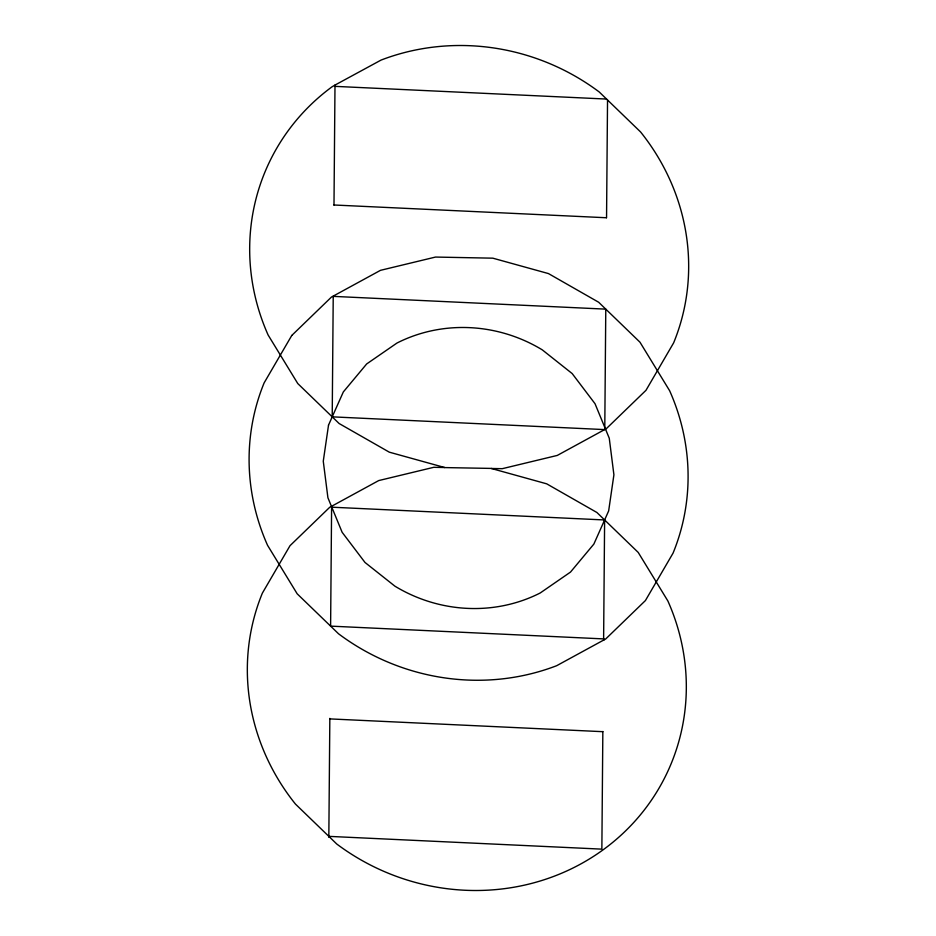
<?xml version="1.0" encoding="UTF-8"?>
<svg xmlns="http://www.w3.org/2000/svg" width="936" height="936" viewBox="0 0 936 936"><rect width="100%" height="100%" fill="white"/><g stroke="black" fill="none" stroke-linecap="round" stroke-linejoin="round"><path stroke-width="1.4" d="M328.829 837.334L329.835 718.392M333.988 205.195L334.994 85.071L381.081 60.068A221.493 210.167 25.1 0 1 599.239 91.985L640.563 131.941A221.493 210.167 25.1 0 1 673.627 342.88L645.992 390.3L606.306 428.688L557.271 455.434L502.234 468.69L491.306 468.48M606.551 217.76L607.534 100M602.842 731.484L601.86 849.139L328.84 836.363M334.994 85.071L332.046 86.802A221.493 210.167 25.1 0 0 268.129 335.029L297.777 383.561L339.113 423.517L389.306 452.17L444.939 467.59L491.061 468.409L546.694 483.83L596.887 512.483L638.223 552.439L667.871 600.97A221.493 210.167 25.1 0 1 603.954 849.198A221.493 210.167 25.1 0 1 336.761 844.015L295.437 804.059A221.493 210.167 25.1 0 1 262.373 593.12L290.008 545.7L329.694 507.312L378.729 480.566L433.766 467.31L444.694 467.52M334.983 86.358L606.563 99.064M333.988 204.996L606.423 217.749M330.022 718.907L602.842 731.683M603.626 638.446L604.176 639.791M331.601 507.183L330.607 626.125L603.615 638.902L604.621 519.96L331.601 507.183M333.228 296.373L332.21 416.848L604.773 429.601L605.779 309.137L333.228 296.373M328.524 425.108L323.271 461.214L327.916 497.765L342.143 532.303L364.993 562.454L394.91 586.17A146.648 139.148 25.1 0 0 540.236 592.968L570.515 572.071L593.857 544.085L608.657 510.904L613.911 474.809L609.266 438.247L595.027 403.72L572.177 373.569L542.272 349.853A146.648 139.148 25.1 0 0 396.946 343.056L366.666 363.952L343.325 391.938L328.524 425.108M291.775 335.451L264.139 382.871A221.493 210.167 25.1 0 0 267.544 545.29L297.192 593.822L338.528 633.777A221.493 210.167 25.1 0 0 556.686 665.695L605.721 638.96L645.407 600.573L673.042 553.153A221.493 210.167 25.1 0 0 669.638 390.733L639.978 342.202L598.654 302.246L548.461 273.581L492.816 258.172L435.532 257.061L380.496 270.329L331.461 297.063L291.775 335.451"/></g></svg>
